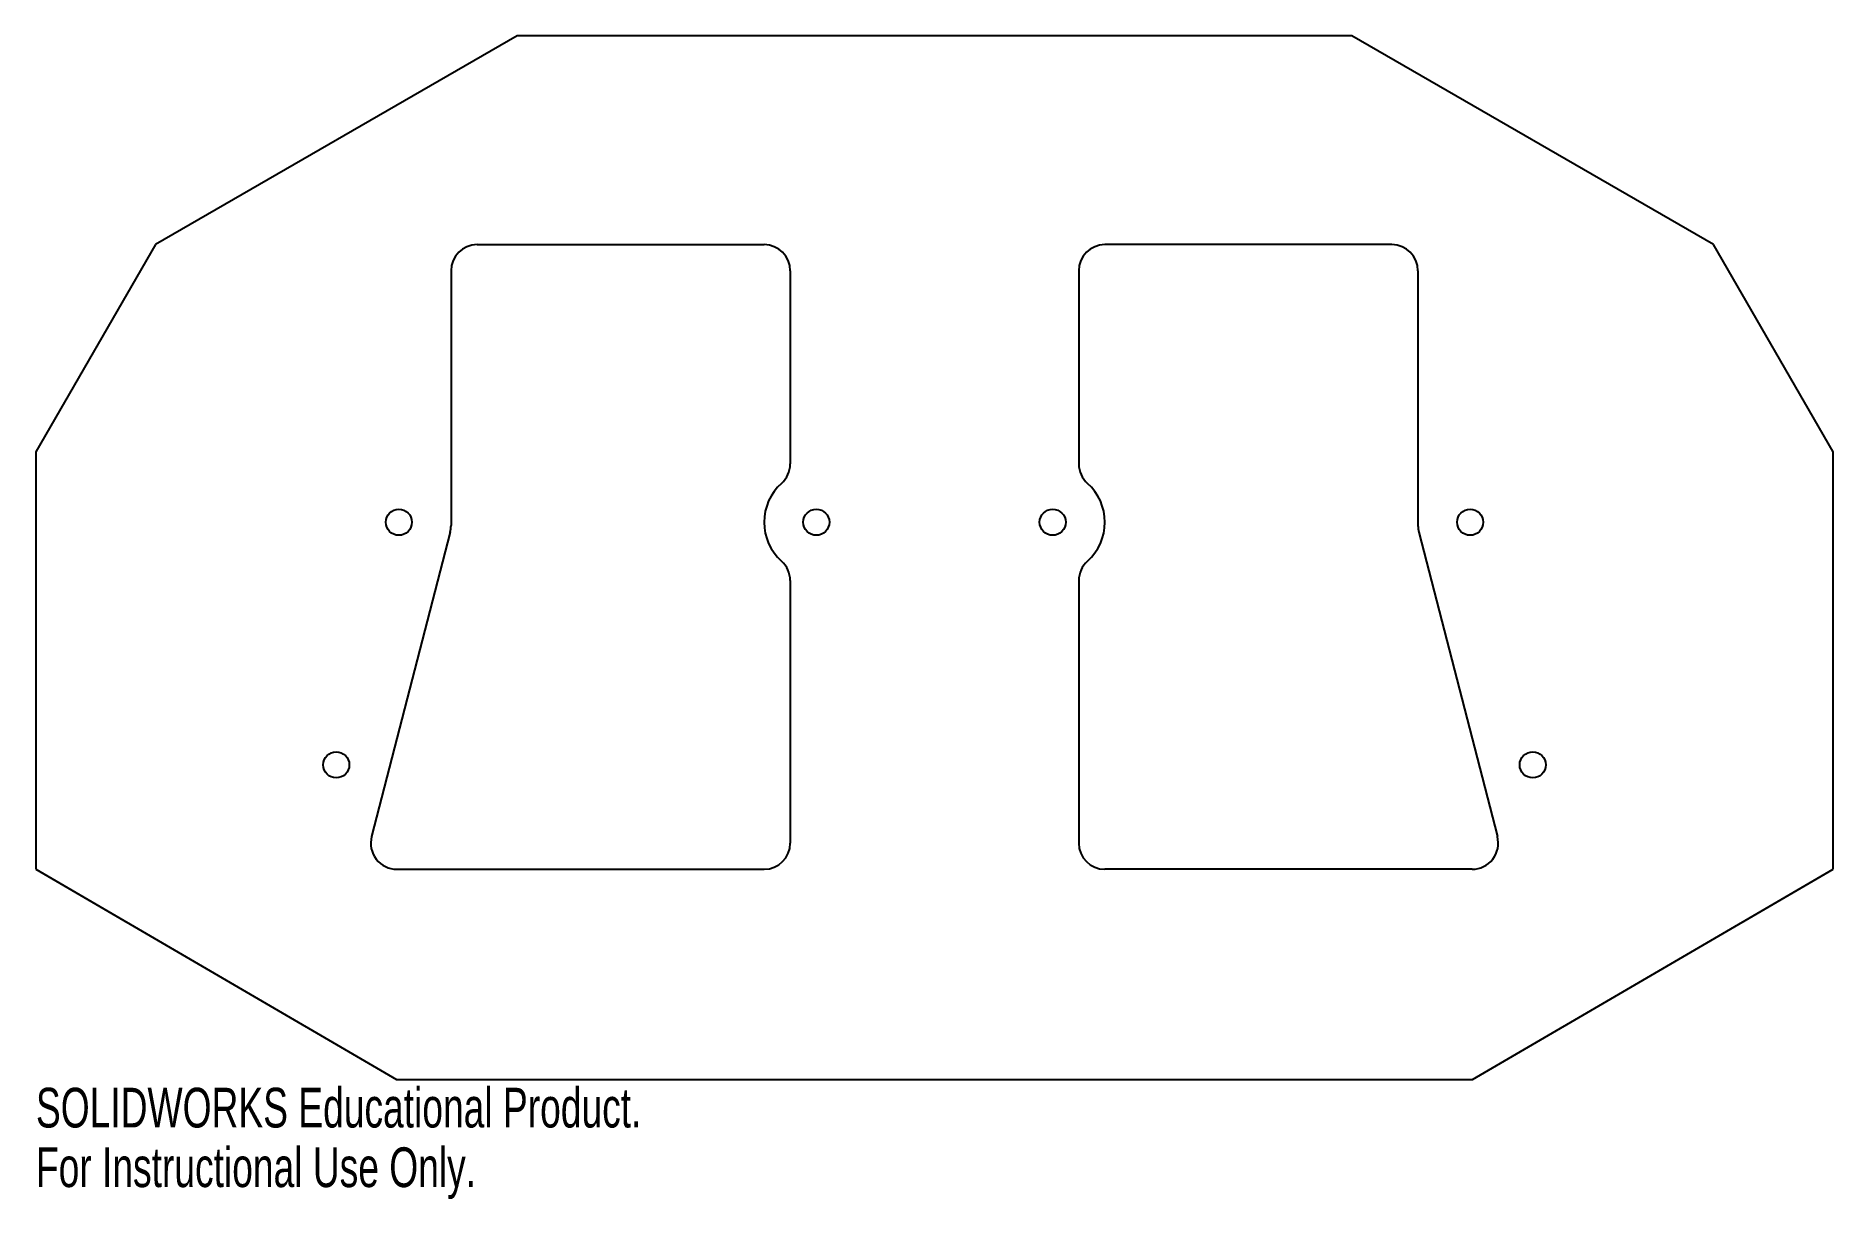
# Model space of a CAD drawing. Header units: inches. Extents: x -2.31 to 6.31, y -5.57 to 0.
import ezdxf

# ---------------------------------------------------------------- set-up
doc = ezdxf.new("R2010")
doc.units = ezdxf.units.IN
doc.header["$MEASUREMENT"] = 0
doc.styles.add('SLDTEXTSTYLE0', font='TXT', dxfattribs={"width": 0.7})

msp = doc.modelspace()

# ---------------------------------------------------------------- linework, layer by layer
at = {"color": 7, "linetype": 'Continuous'}
for p, q in [((0, 0), (-1.7321, -1)), ((2, 0), (0, 0)), ((4, 0), (2, 0)), ((5.7321, -1), (4, 0)), ((-1.7321, -1), (-2.305, -1.9924)), ((-0.1913, -1), (1.1837, -1)), ((4.1913, -1), (2.8163, -1)), ((6.305, -1.9924), (5.7321, -1)), ((-0.3163, -1.125), (-0.3163, -2.3457)), ((1.3087, -1.125), (1.3087, -2.0504)), ((2.6913, -1.125), (2.6913, -2.0504)), ((4.3163, -1.125), (4.3163, -2.3457)), ((-2.305, -1.9924), (-2.305, -3.9924)), ((6.305, -3.9924), (6.305, -1.9924)), ((-0.3202, -2.377), (-0.6968, -3.8361)), ((4.3202, -2.377), (4.6968, -3.8361)), ((1.3087, -2.6094), (1.3087, -3.8674)), ((2.6913, -2.6094), (2.6913, -3.8674)), ((-2.305, -3.9924), (-0.5769, -4.9993)), ((-0.5758, -3.9924), (1.1837, -3.9924)), ((4.5758, -3.9924), (2.8163, -3.9924)), ((4.5769, -4.9993), (6.305, -3.9924)), ((-0.5769, -4.9993), (4.5769, -4.9993))]:
    msp.add_line(p, q, dxfattribs=at)
for centre in [(-0.5663, -2.3299), (1.4337, -2.3299), (2.5663, -2.3299), (4.5663, -2.3299), (-0.8663, -3.4924), (4.8663, -3.4924)]:
    msp.add_circle(centre, 0.0625, dxfattribs=at)
for centre, radius, start, end in [((-0.1913, -1.125), 0.125, 90, 180), ((1.1837, -1.125), 0.125, 0, 90), ((2.8163, -1.125), 0.125, 90, 180), ((4.1913, -1.125), 0.125, 0, 90), ((1.1837, -2.0504), 0.125, 311.81031, 0), ((2.8163, -2.0504), 0.125, 180, 228.18969), ((1.4337, -2.3299), 0.25, 131.81031, 228.18969), ((2.5663, -2.3299), 0.25, 311.81031, 48.18969), ((-0.4413, -2.3457), 0.125, 345.52971, 0), ((4.4413, -2.3457), 0.125, 180, 194.47029), ((1.1837, -2.6094), 0.125, 0, 48.18969), ((2.8163, -2.6094), 0.125, 131.81031, 180), ((-0.5758, -3.8674), 0.125, 165.52971, 270), ((1.1837, -3.8674), 0.125, 270, 0), ((2.8163, -3.8674), 0.125, 180, 270), ((4.5758, -3.8674), 0.125, 270, 14.47029)]:
    msp.add_arc(centre, radius, start, end, dxfattribs=at)

# ---------------------------------------------------------------- texts
at = {"color": 7, "linetype": 'Continuous', "char_height": 0.1903, "attachment_point": 1, "style": 'SLDTEXTSTYLE0'}
for s, insert in [('SOLIDWORKS Educational Product.', (-2.305, -5.0394)), ('For Instructional Use Only.', (-2.305, -5.3249))]:
    msp.add_mtext(s, dxfattribs=dict(at, insert=insert))

doc.saveas('drawing.dxf')
